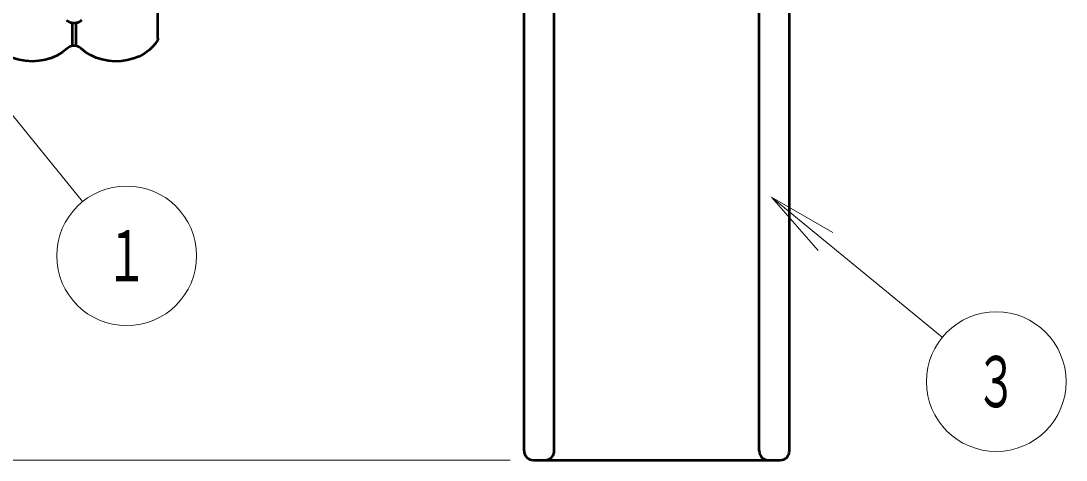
# Model space of a CAD drawing. Units: millimetres on the paper, scale 1:50. Extents: x -365 to 0, y -594 to 257.
# Drawn here: x -313.02 to -268.12, y 99.75 to 118.62 of the extents above; entities that cross this region are included whole.
import ezdxf
from ezdxf.enums import TextEntityAlignment as Align

# ---------------------------------------------------------------- set-up
doc = ezdxf.new("R2010")
doc.units = ezdxf.units.MM
doc.layers.add('LY_1', color=140, linetype='Continuous', lineweight=50)
doc.styles.add('ＭＳ ゴシック', font='')
doc.styles.get('ＭＳ ゴシック').set_extended_font_data('MS Gothic')

msp = doc.modelspace()

# ---------------------------------------------------------------- linework, layer by layer
at = {"layer": 'LY_1'}
for p, q in [((-291.405, 100.151), (-291.405, 137.651)), ((-290.105, 100.151), (-290.105, 137.651)), ((-281.305, 100.151), (-281.305, 137.651)), ((-280.005, 100.151), (-280.005, 137.651)), ((-307.134, 117.885), (-307.134, 134.093)), ((-310.814, 118.526), (-310.814, 117.54)), ((-310.654, 118.526), (-310.654, 117.54)), ((-291.005, 99.751), (-280.405, 99.751))]:
    msp.add_line(p, q, dxfattribs=at)
at = {"layer": 'LY_1', "color": 7, "lineweight": 13}
for p, q in [((-315.657, 117.367), (-310.367, 110.856)), ((-278.77, 108.76), (-280.77, 111.051)), ((-280.77, 111.051), (-278.135, 109.532)), ((-280.77, 111.051), (-278.452, 109.146)), ((-280.77, 111.051), (-273.439, 105.027)), ((-292.005, 99.751), (-348.698, 99.751))]:
    msp.add_line(p, q, dxfattribs=at)
at = {"layer": 'LY_1'}
for points in [[(-310.417, 118.648), (-310.451, 118.615), (-310.491, 118.587), (-310.534, 118.563), (-310.581, 118.544), (-310.631, 118.531), (-310.682, 118.522), (-310.734, 118.52), (-310.786, 118.522), (-310.838, 118.531), (-310.887, 118.544), (-310.934, 118.563), (-310.978, 118.587), (-311.017, 118.615), (-311.051, 118.648)], [(-307.184, 117.726), (-307.332, 117.539), (-307.51, 117.369), (-307.715, 117.221), (-307.943, 117.097), (-308.188, 116.999), (-308.448, 116.93), (-308.717, 116.891), (-308.99, 116.882), (-309.262, 116.903), (-309.528, 116.955), (-309.782, 117.036), (-310.021, 117.144), (-310.24, 117.279), (-310.434, 117.436)], [(-307.134, 117.885), (-307.136, 117.854), (-307.141, 117.822), (-307.151, 117.792), (-307.163, 117.762), (-307.173, 117.744), (-307.184, 117.726)], [(-311.034, 117.436), (-311.235, 117.274), (-311.463, 117.136), (-311.711, 117.026), (-311.976, 116.946), (-312.252, 116.898), (-312.534, 116.881), (-312.816, 116.898), (-313.092, 116.946), (-313.357, 117.026), (-313.606, 117.136), (-313.833, 117.274), (-314.034, 117.436)], [(-310.434, 117.436), (-310.474, 117.468), (-310.52, 117.496), (-310.569, 117.518), (-310.622, 117.534), (-310.678, 117.544), (-310.734, 117.547), (-310.79, 117.544), (-310.846, 117.534), (-310.899, 117.518), (-310.948, 117.496), (-310.994, 117.468), (-311.034, 117.436)]]:
    msp.add_lwpolyline(points, dxfattribs=at)
at = {"layer": 'LY_1', "color": 7, "lineweight": 13}
for centre in [(-308.475, 108.527), (-271.121, 103.122)]:
    msp.add_circle(centre, 3, dxfattribs=at)
at = {"layer": 'LY_1'}
for centre, start, end in [((-291.005, 100.151), 180, 270), ((-290.505, 100.151), 270, 0), ((-280.905, 100.151), 180, 270), ((-280.405, 100.151), 270, 0)]:
    msp.add_arc(centre, 0.4, start, end, dxfattribs=at)

# ---------------------------------------------------------------- texts
at = {"layer": 'LY_1', "color": 7, "style": 'ＭＳ ゴシック', "width": 0.6}
for s, p in [('１', (-308.475, 108.527)), ('３', (-271.121, 103.122))]:
    msp.add_text(s, height=2.199, dxfattribs=at).set_placement(p, align=Align.MIDDLE_CENTER)

doc.saveas('drawing.dxf')
